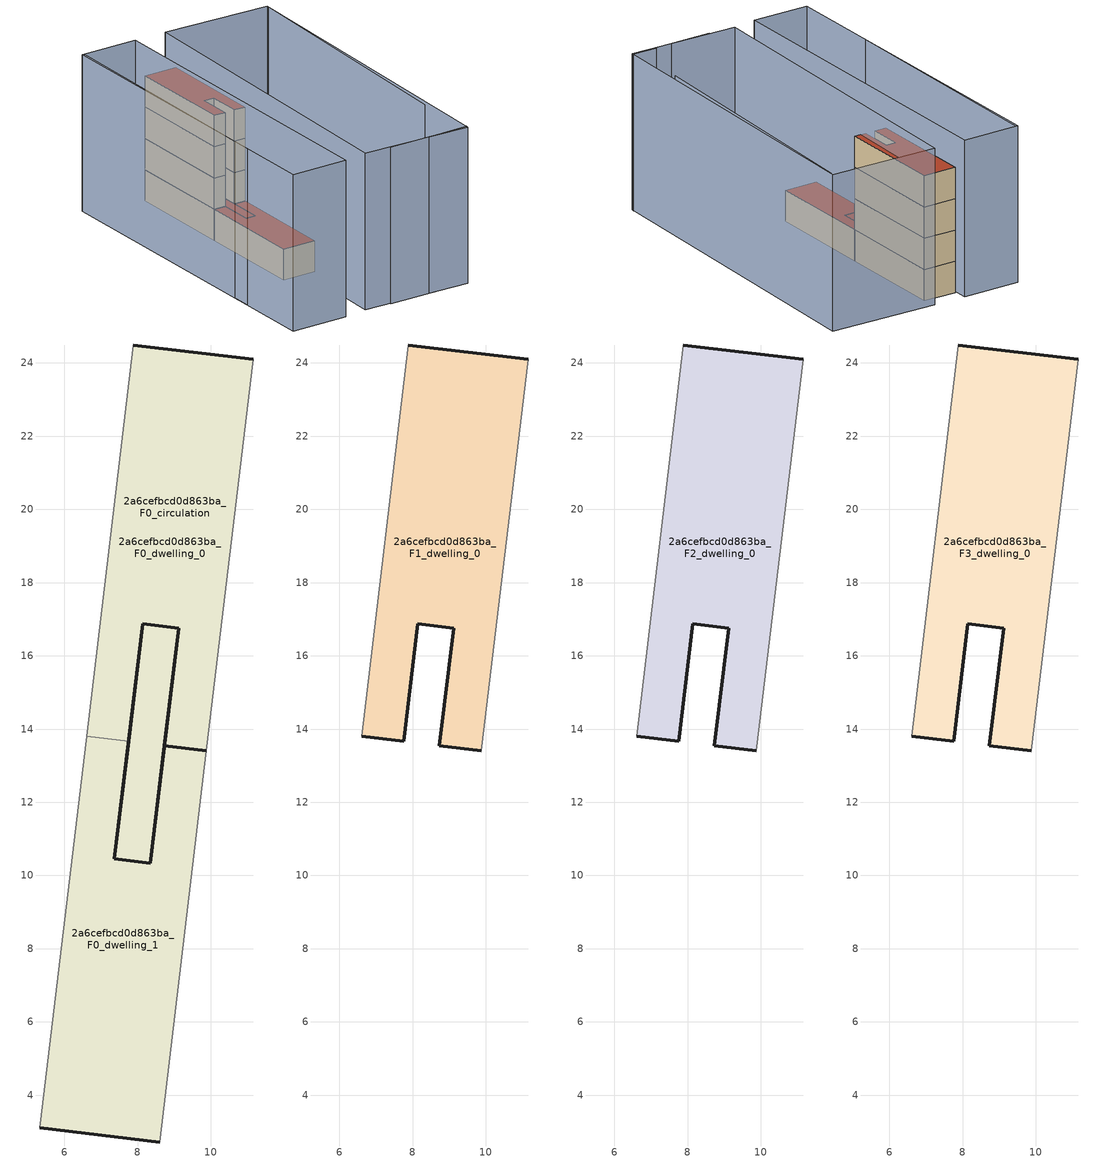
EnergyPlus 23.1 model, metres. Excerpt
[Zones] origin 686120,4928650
2a6cefbcd0d863ba_F0_dwelling_0
 floor ground (EU_floor_Construction): 9.12,16.75 8.35,10.34 7.37,10.46 7.75,13.66 8.14,16.87 z0; 11.16,24.1 9.88,13.41 8.74,13.55 9.12,16.75 8.14,16.87 7.75,13.66 6.61,13.8 7.89,24.49 z0
 wall outside (EU_wall_Construction): 11.16,24.1 7.89,24.49 / 7.75,13.66 8.14,16.87 9.12,16.75 8.74,13.55 9.88,13.41 z0:3
 wall adiabatic (EU_wall_Construction): 7.89,24.49 6.61,13.8 / 9.88,13.41 11.16,24.1 z0:3
 wall to 2a6cefbcd0d863ba_F0_dwelling_1 (EU_wall_Construction): 6.61,13.8 7.75,13.66 z0:3
 roof outside (EU_floor_Construction): 8.35,10.34 9.12,16.75 8.14,16.87 7.75,13.66 7.37,10.46 z3
2a6cefbcd0d863ba_F0_dwelling_1
 floor ground (EU_floor_Construction): 9.88,13.41 8.6,2.72 5.33,3.11 6.61,13.8 7.75,13.66 7.62,12.58 7.37,10.46 8.35,10.34 8.74,13.55 z0; 9.12,16.75 8.35,10.34 7.37,10.46 7.62,12.58 7.75,13.66 8.14,16.87 z0
 wall outside (EU_wall_Construction): 5.33,3.11 8.6,2.72 / 9.88,13.41 8.74,13.55 8.35,10.34 7.37,10.46 7.75,13.66 z0:3
 wall adiabatic (EU_wall_Construction): 8.6,2.72 9.88,13.41 / 6.61,13.8 5.33,3.11 z0:3
 roof outside (EU_roof_Construction): 8.35,10.34 9.12,16.75 8.14,16.87 7.75,13.66 7.62,12.58 7.37,10.46 z3; 8.6,2.72 9.88,13.41 8.74,13.55 8.35,10.34 7.37,10.46 7.62,12.58 7.75,13.66 6.61,13.8 5.33,3.11 z3
2a6cefbcd0d863ba_F0_circulation
 floor ground (EU_floor_Construction): 11.16,24.1 9.88,13.41 8.74,13.55 9.12,16.75 8.14,16.87 7.75,13.66 6.61,13.8 7.89,24.49 z0; 9.12,16.75 8.35,10.34 7.37,10.46 7.65,12.81 7.75,13.66 8.14,16.87 z0; 9.88,13.41 8.6,2.72 5.33,3.11 6.61,13.8 7.75,13.66 7.62,12.58 7.37,10.46 8.35,10.34 8.74,13.55 z0
 wall outside (EU_wall_Construction): 7.37,10.46 8.35,10.34 9.12,16.75 8.14,16.87 7.37,10.46 z0:3
 roof outside (EU_roof_Construction): 9.88,13.41 11.16,24.1 7.89,24.49 6.61,13.8 7.75,13.66 8.14,16.87 9.12,16.75 8.74,13.55 z3; 8.35,10.34 9.12,16.75 8.14,16.87 7.75,13.66 7.65,12.81 7.37,10.46 z3; 8.6,2.72 9.88,13.41 8.74,13.55 8.35,10.34 7.37,10.46 7.62,12.58 7.75,13.66 6.61,13.8 5.33,3.11 z3
2a6cefbcd0d863ba_F1_dwelling_0
 floor to 2a6cefbcd0d863ba_F0_dwelling_0 (EU_floor_Construction): 11.16,24.1 9.88,13.41 8.74,13.55 9.12,16.75 8.14,16.87 8.06,16.25 7.75,13.66 6.61,13.8 7.89,24.49 z3
 wall outside (EU_wall_Construction): 11.16,24.1 7.89,24.49 / 6.61,13.8 7.75,13.66 8.14,16.87 9.12,16.75 8.74,13.55 9.88,13.41 z3:6
 wall adiabatic (EU_wall_Construction): 7.89,24.49 6.61,13.8 / 9.88,13.41 11.16,24.1 z3:6
2a6cefbcd0d863ba_F2_dwelling_0
 floor to 2a6cefbcd0d863ba_F1_dwelling_0 (EU_floor_Construction): 11.16,24.1 9.88,13.41 8.74,13.55 9.12,16.75 8.14,16.87 7.75,13.66 6.61,13.8 7.89,24.49 z6
 wall outside (EU_wall_Construction): 11.16,24.1 7.89,24.49 / 6.61,13.8 7.75,13.66 8.14,16.87 9.12,16.75 8.74,13.55 9.88,13.41 z6:9
 wall adiabatic (EU_wall_Construction): 7.89,24.49 6.61,13.8 / 9.88,13.41 11.16,24.1 z6:9
2a6cefbcd0d863ba_F3_dwelling_0
 floor to 2a6cefbcd0d863ba_F2_dwelling_0 (EU_floor_Construction): 11.16,24.1 9.88,13.41 8.74,13.55 9.12,16.75 8.14,16.87 7.75,13.66 6.61,13.8 7.89,24.49 z9
 wall outside (EU_wall_Construction): 11.16,24.1 7.89,24.49 / 6.61,13.8 7.75,13.66 8.14,16.87 9.12,16.75 8.74,13.55 9.88,13.41 z9:12
 wall adiabatic (EU_wall_Construction): 7.89,24.49 6.61,13.8 / 9.88,13.41 11.16,24.1 z9:12
 roof outside (EU_roof_Construction): 9.88,13.41 11.16,24.1 7.89,24.49 6.61,13.8 7.75,13.66 8.14,16.87 9.12,16.75 8.74,13.55 z12
shading: 14.62,-7.65 17.02,-7.96 / 17.48,-1.9 21.53,23.45 / 8.97,-7.01 14.61,-7.75 / 2.45,26.39 -0.74,1.15 / 21.65,23.75 17,-8.12 / 17,-8.12 6.35,-6.57 / 6.35,-6.57 11,25.3 / 11,25.3 21.65,23.75 / 7.86,25.76 4.06,-6.54 / 4.06,-6.54 -1.55,-5.88 / -1.55,-5.88 2.25,26.42 / 2.25,26.42 7.86,25.76 z0:15
[Building]
EU S2 Campaign: North Axis=0; Terrain=City; Solar Distribution=FullExterior
[Site:Location]
Bologna: Latitude=44.5; Longitude=11.25; Time Zone=1; Elevation=37
[SizingPeriod:WeatherFileDays]
AnnualSizingPeriod: Begin Month=1; Begin Day of Month=1; End Month=12; End Day of Month=31; Day of Week for Start Day=Monday; Use Weather File Daylight Saving Period=No; Use Weather File Rain and Snow Indicators=No
[MATERIAL]
EU_InternalMass_Material: Roughness=MediumRough; Thickness=0.1; Conductivity=1; Density=1800; Specific Heat=900; Thermal Absorptance=0.9; Solar Absorptance=0.7; Visible Absorptance=0.7
[MATERIAL:NOMASS] Roughness=MediumRough; Thermal Absorptance=0.9; Solar Absorptance=0.7; Visible Absorptance=0.7
Name | Thermal Resistance
EU_wall_NoMass | 0.937881
EU_roof_NoMass | 0.548572
EU_floor_NoMass | 0.71348
[CONSTRUCTION]
EU_wall_Construction: EU_wall_NoMass
EU_roof_Construction: EU_roof_NoMass
EU_floor_Construction: EU_floor_NoMass
EU_InternalMass_Construction: EU_InternalMass_Material
[ZONE] Type=1; Multiplier=1; Ceiling Height=autocalculate; Floor Area=autocalculate; Part of Total Floor Area=Yes
Name | Volume
2a6cefbcd0d863ba_F0_dwelling_0 | 115.963
2a6cefbcd0d863ba_F1_dwelling_0 | 96.813
2a6cefbcd0d863ba_F2_dwelling_0; 2a6cefbcd0d863ba_F3_dwelling_0 | 96.8123
2a6cefbcd0d863ba_F0_dwelling_1 | 115.962
2a6cefbcd0d863ba_F0_circulation | 212.777
[INTERNALMASS] Construction=EU_InternalMass_Construction
Name | Zone or ZoneList | Surface Area
2a6cefbcd0d863ba_F0_dwelling_0_EU_InternalMass | 2a6cefbcd0d863ba_F0_dwelling_0 | 32.2709
2a6cefbcd0d863ba_F0_dwelling_1_EU_InternalMass | 2a6cefbcd0d863ba_F0_dwelling_1 | 32.2709
2a6cefbcd0d863ba_F1_dwelling_0_EU_InternalMass | 2a6cefbcd0d863ba_F1_dwelling_0 | 70.4314
2a6cefbcd0d863ba_F2_dwelling_0_EU_InternalMass | 2a6cefbcd0d863ba_F2_dwelling_0 | 70.4314
2a6cefbcd0d863ba_F3_dwelling_0_EU_InternalMass | 2a6cefbcd0d863ba_F3_dwelling_0 | 70.4314
[OTHEREQUIPMENT] Fuel Type=Electricity; Design Level Calculation Method=Watts/Area; Power per Zone Floor Area=1; Fraction Latent=0; Fraction Radiant=0; Fraction Lost=0; Carbon Dioxide Generation Rate=0; EndUse Subcategory=EU_Step8_InternalGains
Name | Zone or ZoneList or Space or SpaceList | Schedule
EU_Step8_InternalGain_2a6cefbcd0d863ba_F0_dwelling_0_f000 | 2a6cefbcd0d863ba_F0_dwelling_0 | EU_Step8_GainSchedule_2a6cefbcd0d863ba_F0_dwelling_0_f000
EU_Step8_InternalGain_2a6cefbcd0d863ba_F0_dwelling_1_f000 | 2a6cefbcd0d863ba_F0_dwelling_1 | EU_Step8_GainSchedule_2a6cefbcd0d863ba_F0_dwelling_1_f000
EU_Step8_InternalGain_2a6cefbcd0d863ba_F1_dwelling_0_f000 | 2a6cefbcd0d863ba_F1_dwelling_0 | EU_Step8_GainSchedule_2a6cefbcd0d863ba_F1_dwelling_0_f000
EU_Step8_InternalGain_2a6cefbcd0d863ba_F2_dwelling_0_f000 | 2a6cefbcd0d863ba_F2_dwelling_0 | EU_Step8_GainSchedule_2a6cefbcd0d863ba_F2_dwelling_0_f000
EU_Step8_InternalGain_2a6cefbcd0d863ba_F3_dwelling_0_f000 | 2a6cefbcd0d863ba_F3_dwelling_0 | EU_Step8_GainSchedule_2a6cefbcd0d863ba_F3_dwelling_0_f000
[ZONEINFILTRATION:DESIGNFLOWRATE]
EU_Circulation_Infiltration_2a6cefbcd0d863ba_F0_circulation: Zone or ZoneList or Space or SpaceList=2a6cefbcd0d863ba_F0_circulation; Schedule=EU_AlwaysOn; Design Flow Rate Calculation Method=Flow/Area; Flow Rate per Floor Area=0.0005; Constant Term Coefficient=1; Temperature Term Coefficient=0; Velocity Term Coefficient=0; Velocity Squared Term Coefficient=0
[ZONEVENTILATION:DESIGNFLOWRATE] Schedule=EU_AlwaysOn; Design Flow Rate Calculation Method=AirChanges/Hour; Air Changes per Hour=0.687892; Ventilation Type=Natural; Fan Pressure Rise=0; Fan Total Efficiency=1; Constant Term Coefficient=1; Temperature Term Coefficient=0; Velocity Term Coefficient=0; Velocity Squared Term Coefficient=0; Minimum Indoor Temperature=-100; Maximum Indoor Temperature=100; Delta Temperature=-100; Minimum Outdoor Temperature=-100; Maximum Outdoor Temperature=100; Maximum Wind Speed=40
Name | Zone or ZoneList or Space or SpaceList
EU_ConstantAir_2a6cefbcd0d863ba_F0_dwelling_0 | 2a6cefbcd0d863ba_F0_dwelling_0
EU_ConstantAir_2a6cefbcd0d863ba_F0_dwelling_1 | 2a6cefbcd0d863ba_F0_dwelling_1
EU_ConstantAir_2a6cefbcd0d863ba_F1_dwelling_0 | 2a6cefbcd0d863ba_F1_dwelling_0
EU_ConstantAir_2a6cefbcd0d863ba_F2_dwelling_0 | 2a6cefbcd0d863ba_F2_dwelling_0
EU_ConstantAir_2a6cefbcd0d863ba_F3_dwelling_0 | 2a6cefbcd0d863ba_F3_dwelling_0
[HVACTEMPLATE:THERMOSTAT] Constant Heating Setpoint=20; Constant Cooling Setpoint=50
EU_HeatOnly_2a6cefbcd0d863ba_F0_dwelling_0; EU_HeatOnly_2a6cefbcd0d863ba_F0_dwelling_1; EU_HeatOnly_2a6cefbcd0d863ba_F1_dwelling_0; EU_HeatOnly_2a6cefbcd0d863ba_F2_dwelling_0; EU_HeatOnly_2a6cefbcd0d863ba_F3_dwelling_0
[HVACTEMPLATE:ZONE:IDEALLOADSAIRSYSTEM] System Availability Schedule=EU_AlwaysOn; Maximum Heating Supply Air Temperature=50; Minimum Cooling Supply Air Temperature=13; Maximum Heating Supply Air Humidity Ratio=0.0156; Minimum Cooling Supply Air Humidity Ratio=0.0077; Heating Limit=NoLimit; Cooling Limit=NoLimit; Heating Availability Schedule=EU_AlwaysOn; Cooling Availability Schedule=EU_CoolingOff; Dehumidification Control Type=ConstantSensibleHeatRatio; Cooling Sensible Heat Ratio=0.7; Dehumidification Setpoint=60; Humidification Control Type=None; Humidification Setpoint=30; Outdoor Air Method=None; Outdoor Air Flow Rate per Person=0.00944; Outdoor Air Flow Rate per Zone Floor Area=0; Outdoor Air Flow Rate per Zone=0; Demand Controlled Ventilation Type=None; Outdoor Air Economizer Type=NoEconomizer; Heat Recovery Type=None; Sensible Heat Recovery Effectiveness=0.7; Latent Heat Recovery Effectiveness=0.65
Name | Template Thermostat
2a6cefbcd0d863ba_F0_dwelling_0 | EU_HeatOnly_2a6cefbcd0d863ba_F0_dwelling_0
2a6cefbcd0d863ba_F0_dwelling_1 | EU_HeatOnly_2a6cefbcd0d863ba_F0_dwelling_1
2a6cefbcd0d863ba_F1_dwelling_0 | EU_HeatOnly_2a6cefbcd0d863ba_F1_dwelling_0
2a6cefbcd0d863ba_F2_dwelling_0 | EU_HeatOnly_2a6cefbcd0d863ba_F2_dwelling_0
2a6cefbcd0d863ba_F3_dwelling_0 | EU_HeatOnly_2a6cefbcd0d863ba_F3_dwelling_0
[SIZING:ZONE] Zone Cooling Design Supply Air Temperature Input Method=SupplyAirTemperature; Zone Cooling Design Supply Air Temperature=13; Zone Heating Design Supply Air Temperature Input Method=SupplyAirTemperature; Zone Heating Design Supply Air Temperature=50; Zone Cooling Design Supply Air Humidity Ratio=0.008; Zone Heating Design Supply Air Humidity Ratio=0.008; Cooling Design Air Flow Method=DesignDay; Cooling Design Air Flow Rate=0; Cooling Minimum Air Flow per Zone Floor Area=0.000762; Cooling Minimum Air Flow=0; Cooling Minimum Air Flow Fraction=0.2; Heating Design Air Flow Method=DesignDay; Heating Design Air Flow Rate=0; Heating Maximum Air Flow per Zone Floor Area=0.002032; Heating Maximum Air Flow=0.141576; Heating Maximum Air Flow Fraction=0.3; Account for Dedicated Outdoor Air System=No; Dedicated Outdoor Air System Control Strategy=NeutralSupplyAir; Dedicated Outdoor Air Low Setpoint Temperature for Design=autosize; Dedicated Outdoor Air High Setpoint Temperature for Design=autosize; Zone Load Sizing Method=Sensible Load Only No Latent Load; Zone Latent Cooling Design Supply Air Humidity Ratio Input Method=HumidityRatioDifference; Zone Cooling Design Supply Air Humidity Ratio Difference=0.005; Zone Latent Heating Design Supply Air Humidity Ratio Input Method=HumidityRatioDifference; Zone Humidification Design Supply Air Humidity Ratio Difference=0.005
2a6cefbcd0d863ba_F0_dwelling_0; 2a6cefbcd0d863ba_F0_dwelling_1; 2a6cefbcd0d863ba_F1_dwelling_0; 2a6cefbcd0d863ba_F2_dwelling_0; 2a6cefbcd0d863ba_F3_dwelling_0
[SCHEDULE:CONSTANT]
Name | Hourly Value
EU_AlwaysOn | 1
EU_CoolingOff | 0
[SCHEDULE:FILE] Column Number=1; Rows to Skip at Top=0; Number of Hours of Data=8760; Column Separator=Comma; Interpolate to Timestep=No; Minutes per Item=60; Adjust Schedule for Daylight Savings=Yes
Name | File
EU_Step8_GainSchedule_2a6cefbcd0d863ba_F0_dwelling_0_f000 | ../../schedules/2a6cefbcd0d863ba/2a6cefbcd0d863ba_F0_dwelling_0_f000_gain.csv
EU_Step8_GainSchedule_2a6cefbcd0d863ba_F0_dwelling_1_f000 | ../../schedules/2a6cefbcd0d863ba/2a6cefbcd0d863ba_F0_dwelling_1_f000_gain.csv
EU_Step8_GainSchedule_2a6cefbcd0d863ba_F1_dwelling_0_f000 | ../../schedules/2a6cefbcd0d863ba/2a6cefbcd0d863ba_F1_dwelling_0_f000_gain.csv
EU_Step8_GainSchedule_2a6cefbcd0d863ba_F2_dwelling_0_f000 | ../../schedules/2a6cefbcd0d863ba/2a6cefbcd0d863ba_F2_dwelling_0_f000_gain.csv
EU_Step8_GainSchedule_2a6cefbcd0d863ba_F3_dwelling_0_f000 | ../../schedules/2a6cefbcd0d863ba/2a6cefbcd0d863ba_F3_dwelling_0_f000_gain.csv
